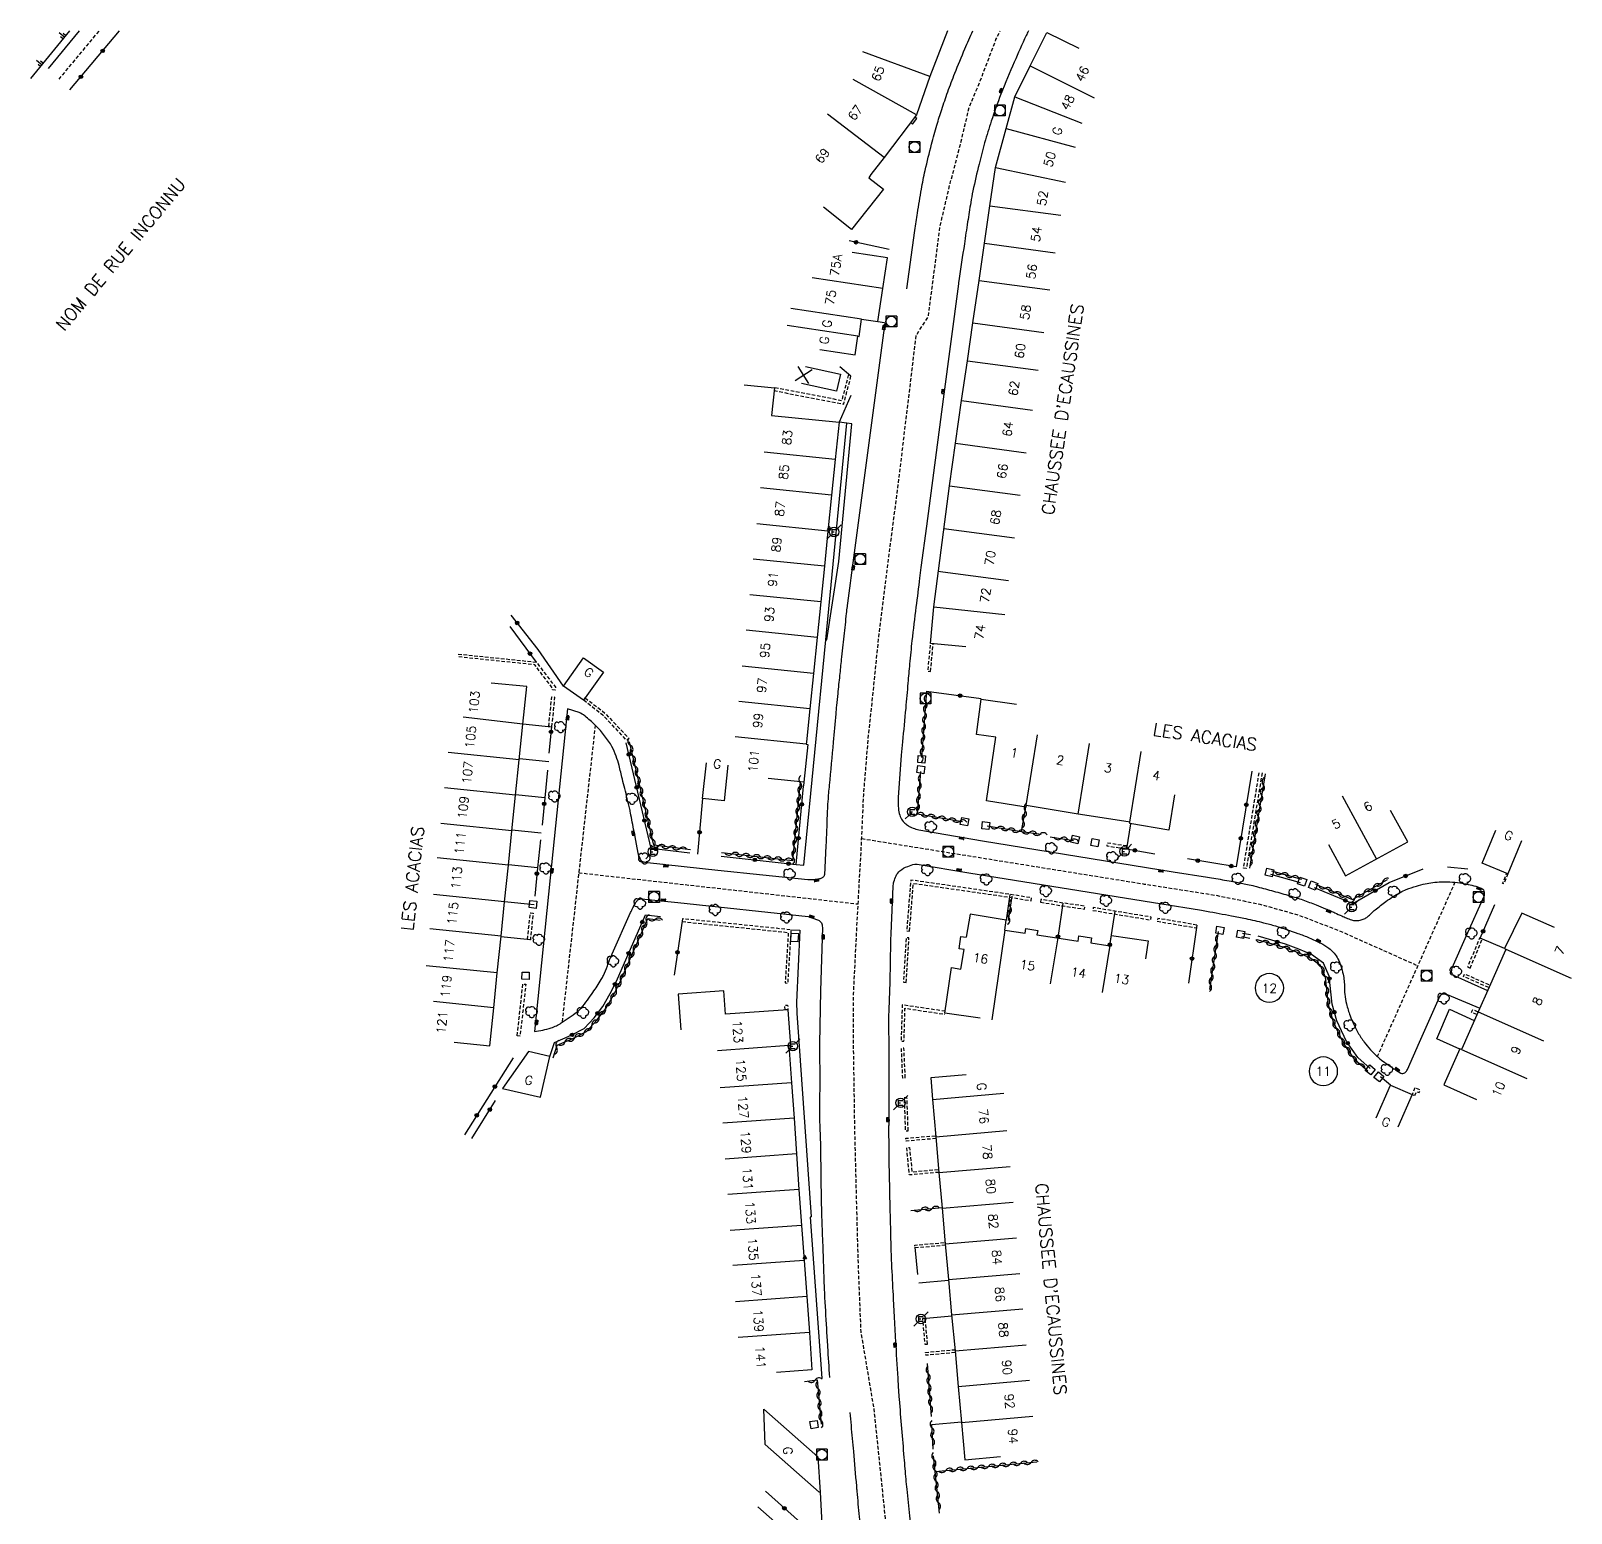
# Model space of a CAD drawing. Header units: millimetres. Extents: x 133016 to 134000, y 142000 to 143000.
# Drawn here: x 133045.4 to 133261, y 142792.6 to 143000 of the extents above; entities that cross this region are included whole.
import ezdxf
from ezdxf.enums import TextEntityAlignment as Align

# ---------------------------------------------------------------- set-up
doc = ezdxf.new("R2010")
doc.units = ezdxf.units.MM
doc.linetypes.add('DASHED', pattern=[0.75, 0.5, -0.25])
doc.layers.get('0').update_dxf_attribs({"linetype": 'CONTINUOUS'})
for name, color, linetype in [('W0001', 6, 'DASHED'), ('W0008', 7, 'CONTINUOUS'), ('W0100', 7, 'CONTINUOUS'), ('W0112', 1, 'DASHED'), ('W0211', 2, 'CONTINUOUS'), ('W0300', 7, 'CONTINUOUS'), ('W0310', 3, 'CONTINUOUS'), ('W0322', 7, 'CONTINUOUS'), ('W0400', 7, 'CONTINUOUS'), ('W0420', 7, 'CONTINUOUS'), ('W0471', 7, 'CONTINUOUS'), ('W0851', 7, 'CONTINUOUS'), ('W0989', 7, 'CONTINUOUS'), ('W0991', 7, 'CONTINUOUS'), ('W1102', 7, 'CONTINUOUS')]:
    doc.layers.add(name, color=color, linetype=linetype)
doc.styles.get("Standard").update_dxf_attribs({"font": 'romans.shx', "width": 0.85})

# ---------------------------------------------------------------- blocks, each defined once
blk = doc.blocks.new('t310o')
at = {"color": 0, "linetype": 'Continuous'}
for centre, start, end in [((-0.5, 0.38), 216.8699, 323.1304), ((0.5, -0.37), 36.8699, 143.1303)]:
    blk.add_arc(centre, 0.625, start, end, dxfattribs=at)
blk = doc.blocks.new('t322o')
at = {"color": 0, "linetype": 'Continuous'}
for radius in [0.25, 0.15]:
    blk.add_circle((0, 0), radius, dxfattribs=at)
blk = doc.blocks.new('t991o')
at = {"color": 0, "linetype": 'Continuous'}
for p, q in [((-1, 1), (1, -1)), ((-1, -1), (1, 1))]:
    blk.add_line(p, q, dxfattribs=at)
blk = doc.blocks.new('t112o')
at = {"color": 0, "linetype": 'Continuous'}
for p, q in [((-0.5, 0.5), (0.5, 0.5)), ((-0.5, -0.5), (-0.5, 0.5)), ((0.5, 0.5), (0.5, -0.5)), ((0.5, -0.5), (-0.5, -0.5))]:
    blk.add_line(p, q, dxfattribs=at)
blk = doc.blocks.new('T471')
for p, q in [((-0.333334, 0.333334), (-0.333334, -0.333334)), ((-0.333334, 0.333334), (0.333334, 0.333334)), ((-0.333334, 0), (0, 0)), ((0.500001, 0.500001), (1.000002, 1.000002)), ((-0.500001, -0.500001), (-1.000002, -1.000002)), ((-0.333334, -0.333334), (0.333334, -0.333334))]:
    blk.add_line(p, q)
blk.add_ellipse((0, 0), major_axis=(0.471405, 0.471405), ratio=1, start_param=5.4977871438, end_param=11.780972451)
blk = doc.blocks.new('T300')
for p, q in [((-0.8, 0.51), (-0.86, 0.34)), ((-0.86, 0.34), (-0.86, 0.17)), ((-0.86, 0.17), (-0.74, 0.06)), ((-0.69, 0.63), (-0.8, 0.51)), ((-0.8, -0.06), (-0.74, 0.06)), ((-0.74, 0.06), (-0.69, 0.11)), ((-0.57, 0.69), (-0.69, 0.63)), ((-0.46, 0.69), (-0.57, 0.69)), ((-0.29, 0.63), (-0.46, 0.69)), ((-0.29, 0.63), (-0.17, 0.74)), ((-0.23, 0.57), (-0.29, 0.63)), ((-0.17, 0.74), (-0.06, 0.8)), ((-0.06, 0.8), (0.06, 0.8)), ((0.06, 0.8), (0.23, 0.74)), ((0.23, 0.74), (0.34, 0.63)), ((0.34, 0.63), (0.4, 0.51)), ((0.46, 0.46), (0.34, 0.46)), ((0.4, 0.51), (0.4, 0.46)), ((0.57, 0.4), (0.46, 0.46)), ((0.57, 0.4), (0.69, 0.29)), ((0.69, 0.29), (0.74, 0.17)), ((0.74, 0.06), (0.69, -0.17)), ((0.74, 0.17), (0.74, 0.06)), ((-0.8, -0.17), (-0.8, -0.06)), ((-0.8, -0.23), (-0.8, -0.17)), ((-0.74, -0.34), (-0.8, -0.23)), ((-0.69, -0.4), (-0.74, -0.34)), ((-0.51, -0.46), (-0.69, -0.4)), ((-0.4, -0.46), (-0.51, -0.46)), ((-0.4, -0.46), (-0.34, -0.46)), ((-0.34, -0.46), (-0.34, -0.4)), ((-0.34, -0.51), (-0.34, -0.46)), ((-0.29, -0.63), (-0.34, -0.51)), ((-0.17, -0.74), (-0.29, -0.63)), ((-0.06, -0.8), (-0.17, -0.74)), ((0.06, -0.8), (-0.06, -0.8)), ((0.17, -0.74), (0.06, -0.8)), ((0.23, -0.69), (0.17, -0.74)), ((0.29, -0.46), (0.23, -0.46)), ((0.29, -0.63), (0.23, -0.69)), ((0.46, -0.4), (0.29, -0.46)), ((0.34, -0.51), (0.29, -0.63)), ((0.34, -0.51), (0.34, -0.46)), ((0.57, -0.34), (0.46, -0.4)), ((0.63, -0.29), (0.57, -0.34)), ((0.69, -0.17), (0.63, -0.29))]:
    blk.add_line(p, q)
blk = doc.blocks.new('T400')
for p, q in [((-0.15, 0.3), (0.15, 0.3)), ((-0.15, -0.25), (-0.15, 0.3)), ((-0.15, 0.15), (0.15, 0.15)), ((-0.15, 0), (0.15, 0)), ((0.15, 0.3), (0.15, -0.25)), ((-0.15, -0.15), (0.15, -0.15)), ((-0.15, -0.25), (-0.15, -0.3)), ((-0.15, -0.3), (0.15, -0.3)), ((0.15, -0.3), (0.15, -0.25))]:
    blk.add_line(p, q)
blk = doc.blocks.new('T420')
for p, q in [((0.75, 0.75), (-0.75, 0.75)), ((-0.75, 0.75), (-0.75, -0.75)), ((0.75, 0.75), (0.75, -0.75)), ((0.75, -0.75), (-0.75, -0.75))]:
    blk.add_line(p, q)
blk.add_ellipse((0, 0), major_axis=(-0.53, 0.53), ratio=1, start_param=3.926991, end_param=10.210176)
blk = doc.blocks.new('T851')
for p, q in [((-0.25, -0.15), (0, 0.32)), ((0, 0.32), (0.25, -0.15)), ((-0.25, -0.15), (0.25, -0.15))]:
    blk.add_line(p, q)
for major_axis in [(-0.106, 0.106), (-0.0354, 0.0354), (-0.0236, 0.0236)]:
    blk.add_ellipse((0, 0), major_axis=major_axis, ratio=1, start_param=3.926991, end_param=10.210176)
blk = doc.blocks.new('t211o')
at = {"color": 0, "linetype": 'Continuous'}
for p, q in [((-0.29, 0.5), (-0.29, 0)), ((0, 1), (0, 0)), ((0.29, 0.5), (0.29, 0))]:
    blk.add_line(p, q, dxfattribs=at)

msp = doc.modelspace()

# ---------------------------------------------------------------- linework, layer by layer
at = {"layer": 'W0001'}
msp.add_lwpolyline([(133049.38, 142993.23), (133055.02, 143000)], dxfattribs=at)
at = {"layer": 'W0001', "flags": 128}
for points in [[(133173.88, 142707.53), (133168.19, 142760.76), (133164.89, 142793.16), (133163.69, 142804.75), (133163.43, 142807.15), (133161.61, 142817.97), (133161.24, 142827), (133160.98, 142836.6), (133160.72, 142847.03), (133160.56, 142857.88), (133160.56, 142865.29), (133161.03, 142874.79), (133161.61, 142885.27), (133161.97, 142893.05), (133162.6, 142900.87), (133163.33, 142907.75), (133164.06, 142914.9), (133164.9, 142921.79), (133166.83, 142936.69), (133169.33, 142957.4), (133171.02, 142960.01), (133172.68, 142972.74), (133174.08, 142978.67), (133175.48, 142983.97), (133176.73, 142989.27), (133178.29, 142993.01), (133180.48, 142998.78), (133181.06, 143000)], [(133124.41, 142902.87), (133119.76, 142861.25)], [(133161.69, 142886.99), (133201.24, 142880.63), (133211.26, 142879.06), (133217.42, 142877.81), (133222.8, 142876.3), (133228.39, 142874.16), (133239.5, 142869.2)], [(133122.1, 142882.21), (133161.2, 142877.84)], [(133244.7, 142880.87), (133233.84, 142856.5)]]:
    msp.add_lwpolyline(points, dxfattribs=at)
at = {"layer": 'W0008'}
msp.add_lwpolyline([(133047.91, 142994.74), (133052.24, 143000)], dxfattribs=at)
at = {"layer": 'W0008', "flags": 128}
for points in [[(133185.02, 143000, 0.005631), (133184.7, 142999.33, 0.003929), (133183.04, 142995.63, 0.011141), (133181.18, 142991.15, 0.013444), (133179.82, 142987.36, 0.009979), (133178.9, 142984.35, 0.010112), (133178.11, 142981.35, 0.005778), (133177.25, 142977.59, 0.013679), (133176.95, 142975.99, 0.001549), (133176.52, 142973.26, 0.001383), (133176.06, 142970.2, 0.000304), (133175.29, 142965.04, 0.003452), (133175.23, 142964.58), (133173.09, 142948.47), (133170.74, 142930.68), (133169.99, 142924.89, 0.001057), (133169.8, 142923.44, 0.000377), (133169.29, 142919.38, 0.003281), (133168.73, 142914.67, 0.00476), (133168.39, 142911.42, 0.002864), (133168.16, 142908.75, -0.002173), (133167.85, 142905.23, -0.002382), (133167.4, 142900.52, 0.006039), (133167.24, 142898.66), (133166.79, 142892.73, 0.029213), (133166.78, 142892.06, 0.01759), (133166.86, 142890.94, 0.070347), (133167.09, 142890.07, 0.078195), (133167.5, 142889.39, 0.051497), (133167.98, 142888.94, 0.057225), (133168.48, 142888.63, 0.021018), (133169.29, 142888.3, 0.045317), (133169.68, 142888.2), (133178.62, 142886.69), (133205.27, 142882.33), (133210.06, 142881.59, -0.004212), (133211.26, 142881.39, -0.002054), (133213.7, 142880.96, -0.005654), (133215.45, 142880.63, -0.010271), (133216.41, 142880.41, -0.005248), (133217.09, 142880.24, -0.001593), (133219.33, 142879.63, -0.002003), (133221.62, 142878.98, -0.005334), (133222.47, 142878.73, -0.012708), (133223.41, 142878.41, -0.006366), (133225.27, 142877.71, -0.003043), (133226.59, 142877.18, -0.005372), (133227.33, 142876.87, -0.009641), (133227.89, 142876.61, 0.005483), (133228.87, 142876.16, 0.012185), (133229.5, 142875.89, 0.010695), (133230.23, 142875.62, 0.072721), (133230.79, 142875.51, 0.065728), (133231.43, 142875.57, 0.054231), (133232, 142875.76, 0.06084), (133232.46, 142876.05, 0.023961), (133233.02, 142876.55, -0.024789), (133233.56, 142877.03, -0.004864), (133234.29, 142877.6, -0.004744), (133235.04, 142878.17, -0.016949), (133236.04, 142878.86, -0.017632), (133237.05, 142879.45, -0.031793), (133237.9, 142879.85, -0.020098), (133239.31, 142880.34, -0.018162), (133240.55, 142880.66, -0.0219), (133241.6, 142880.84, -0.024539), (133242.81, 142880.94, -0.024786), (133244.01, 142880.92, -0.016691), (133245.38, 142880.79, -0.019207), (133246.55, 142880.58, -0.010208), (133247.62, 142880.33, -0.041662), (133247.87, 142880.25), (133248.48, 142879.98, -0.147133), (133248.68, 142879.8, -0.113764), (133248.8, 142879.48, -0.057698), (133248.8, 142879.14, -0.075621), (133248.73, 142878.9), (133246.29, 142873.36), (133244.28, 142868.85, 0.075061), (133244.2, 142868.52, 0.096038), (133244.22, 142868.25, 0.130077), (133244.35, 142868.01, 0.091451), (133244.68, 142867.79), (133249.24, 142865.74)], [(133168, 142963.88), (133169.14, 142972.08, -0.004693), (133169.5, 142974.51, -0.003428), (133170.05, 142977.83, -0.012723), (133170.57, 142980.44, -0.00885), (133171.48, 142984.15, -0.006822), (133172.21, 142986.8, -0.008203), (133172.89, 142988.99, -0.007754), (133173.74, 142991.44, -0.007168), (133174.73, 142994.06, -0.006714), (133176.14, 142997.48, -0.005338), (133177.25, 143000)], [(133164.91, 142959.13), (133160.44, 142925.56, 0.000213), (133159.7, 142919.92, 0.002601), (133159.64, 142919.46, 0.004912), (133159.53, 142918.49, -0.001486), (133159.2, 142915.31, -0.000279), (133158.84, 142912.02, 0.000415), (133158.6, 142909.8, 0.001307), (133158.34, 142907.27, 0.001999), (133158.17, 142905.61, 0.00152), (133158.07, 142904.42, -0.00046), (133157.72, 142900.49, -0.002376), (133157.15, 142894.45, 0.006485), (133156.96, 142892.23, 0.010135), (133156.85, 142890.27, -0.00462), (133156.68, 142885.98), (133156.47, 142881.92, -0.096289), (133156.43, 142881.78, -0.078709), (133156.34, 142881.63, -0.055709), (133156.23, 142881.54, -0.044426), (133156.07, 142881.45, -0.020545), (133155.87, 142881.37, -0.026615), (133155.71, 142881.32, -0.0251), (133155.4, 142881.27, -0.020257), (133155.01, 142881.23, -0.012103), (133154.44, 142881.21, -0.026434), (133154.18, 142881.23), (133141.58, 142882.52), (133131.71, 142883.6, -0.011901), (133131.56, 142883.62, -0.006478), (133131.26, 142883.67, -0.061537), (133131.07, 142883.73, -0.075212), (133130.93, 142883.82, -0.07237), (133130.83, 142883.93, -0.034585), (133130.68, 142884.21, -0.017042), (133130.48, 142884.72, -0.041609), (133130.42, 142884.93), (133129.84, 142887.99, 0.000429), (133129.35, 142890.57, 0.002756), (133129.28, 142890.97, 0.00995), (133129.25, 142891.1, 0.000448), (133128.54, 142894, 0.001064), (133128.21, 142895.32, 0.000744), (133127.74, 142897.21, 0.027669), (133127.33, 142898.5, 0.024953), (133126.74, 142899.88, 0.041209), (133126.28, 142900.63, 0.01954), (133125.14, 142902.1, 0.029258), (133124.41, 142902.87, 0.016279), (133122.98, 142904.13, 0.076182), (133122.14, 142904.62), (133120.52, 142905.12), (133118.08, 142881.49), (133115.9, 142860, 0.044942), (133118.23, 142860.51, 0.068116), (133119.66, 142861.19, 0.01634), (133121.88, 142862.74, 0.057965), (133122.43, 142863.27, 0.012125), (133123.33, 142864.4, 0.01356), (133124.08, 142865.45, 0.00866), (133125.25, 142867.26, 0.029471), (133125.55, 142867.81, 0.025204), (133126.11, 142869.16, -0.020194), (133126.78, 142870.85), (133129.36, 142876.63, -0.007776), (133129.51, 142876.97, -0.004151), (133129.83, 142877.6, -0.021728), (133129.98, 142877.87, -0.017058), (133130.21, 142878.21, -0.044151), (133130.34, 142878.36, -0.057039), (133130.46, 142878.46, -0.087333), (133130.65, 142878.53, -0.073542), (133130.9, 142878.54), (133135.96, 142878.04), (133154.2, 142876.09), (133155.53, 142875.61, -0.056072), (133155.72, 142875.51, -0.047436), (133155.93, 142875.35, -0.082287), (133156.05, 142875.18, -0.056614), (133156.16, 142874.91, -0.039042), (133156.16, 142874.89, -0.00205), (133156.19, 142874.56), (133155.92, 142865.68), (133155.79, 142858.28), (133155.8, 142857.43, 0.000326), (133155.82, 142854.42, -0.001856), (133155.83, 142853.56, -0.006669), (133155.79, 142850.58, 0.00905), (133155.78, 142848.39, 0.009514), (133155.85, 142846.11, -0.008418), (133155.93, 142843.53, -0.001119), (133155.96, 142840.9, 0.00128), (133155.99, 142838.6, 0.000653), (133156.05, 142835.34, 0.002378), (133156.07, 142834.44, 0.003888), (133156.13, 142832.81, -0.001735), (133156.27, 142829.15, -0.001945), (133156.4, 142825.34, 0.003884), (133156.47, 142823.43, 0.0031), (133156.47, 142823.38, 0.000027), (133156.75, 142818.43, 0.001595), (133156.91, 142815.9, 0.000936), (133157.19, 142811.6)], [(133165.53, 142846.85, -0.000058), (133165.52, 142852.57, -0.000092), (133165.52, 142856.16, -0.000002), (133165.51, 142861.98, -0.000296), (133165.51, 142862.02, -0.011609), (133165.55, 142863.51, 0.005135), (133165.67, 142866.89, 0.004412), (133165.75, 142871.38, -0.008589), (133165.81, 142873.69), (133166.09, 142880.27, -0.05533), (133166.2, 142880.94, -0.041989), (133166.51, 142881.79, -0.114911), (133167.04, 142882.48, -0.079756), (133168.13, 142883.1, -0.033682), (133169.11, 142883.4, -0.098395), (133169.46, 142883.41), (133176.69, 142882.21), (133203.68, 142877.84), (133208.97, 142877, -0.005789), (133209.96, 142876.83, -0.001642), (133213.46, 142876.18, -0.006403), (133215.43, 142875.79, -0.005014), (133217.93, 142875.22, -0.017585), (133219.58, 142874.77, -0.009108), (133222.72, 142873.72, -0.016595), (133224.32, 142873.1, -0.015845), (133225.94, 142872.35, -0.043769), (133227.04, 142871.66, -0.054506), (133227.8, 142870.95, -0.054719), (133228.34, 142870.16, -0.048743), (133228.75, 142869.17, -0.020689), (133229.05, 142868.02, -0.025989), (133229.2, 142867.08, -0.034463), (133229.24, 142866.13, 0.035543), (133229.28, 142865.21, 0.033228), (133229.53, 142863.85, 0.026667), (133230.04, 142862.2, 0.020937), (133230.54, 142860.99, 0.021548), (133231.13, 142859.85, 0.026898), (133232.01, 142858.51, 0.031345), (133232.89, 142857.45, 0.020156), (133234.01, 142856.34, 0.030186), (133234.83, 142855.69, 0.005185), (133235.92, 142854.94, 0.012282), (133236.39, 142854.64), (133237.15, 142854.18, 0.162044), (133237.41, 142854.12, 0.138792), (133237.69, 142854.23, 0.060344), (133237.91, 142854.44, 0.064949), (133238.06, 142854.68), (133239.76, 142858.49), (133242.54, 142864.78, -0.077735), (133242.73, 142865.07, -0.10841), (133242.93, 142865.21, -0.125505), (133243.19, 142865.26, -0.076804), (133243.6, 142865.15), (133248.17, 142863.25)], [(133177.38, 142707.91), (133174.89, 142731.59), (133170.95, 142768.31), (133168.42, 142792.24, -0.002126), (133168.04, 142795.95, -0.002752), (133167.78, 142798.82, -0.000835), (133167.65, 142800.41, -0.000327), (133167.31, 142804.45, -0.000427), (133166.98, 142808.54, -0.001369), (133166.89, 142809.82, -0.003544), (133166.78, 142811.47, -0.00112), (133166.47, 142816.72, -0.0004), (133166.28, 142820.28, -0.00043), (133166.1, 142823.6, -0.00133), (133165.88, 142828.07, -0.003949), (133165.82, 142829.58, -0.001467), (133165.79, 142830.9, -0.000433), (133165.68, 142835.36, -0.000244), (133165.68, 142835.51, -0.000007), (133165.57, 142840.42, -0.003475), (133165.53, 142842.72, -0.001947), (133165.51, 142846.83)], [(133160.03, 142806.69, -0.000603), (133160.37, 142803.05, -0.001203), (133160.53, 142801.22, -0.000086), (133160.95, 142796.36, 0.000617), (133161.01, 142795.68, 0.001599), (133161.34, 142792.09, 0.003925), (133161.49, 142790.63), (133164.08, 142767.2), (133168.13, 142729.01), (133170.39, 142707.16)]]:
    msp.add_lwpolyline(points, format="xyb", dxfattribs=at)
for points in [[(133168.55, 142987.16), (133168.81, 142986.96), (133169.41, 142987.73), (133169.14, 142987.94)], [(133163.94, 142959.33), (133164.89, 142959.2)], [(133152.52, 142883.38), (133153.59, 142883.26), (133156.66, 142914.8), (133159.6, 142945.1), (133158.52, 142945.24)], [(133156.66, 142914.8), (133156.82, 142914.78), (133158.5, 142925.77), (133160.33, 142945.02), (133159.6, 142945.1)], [(133119.99, 142908.33), (133116.42, 142913.43)], [(133151.85, 142874.22), (133153.03, 142874.15), (133152.56, 142864.08), (133152.62, 142862.58), (133154.62, 142834.05), (133154.5, 142834.02), (133156.13, 142811.5)], [(133245.39, 142857.52), (133242.16, 142858.96), (133243.94, 142863.1), (133247.41, 142861.55)]]:
    msp.add_lwpolyline(points, dxfattribs=at)
at = {"layer": 'W0100', "flags": 128}
for points in [[(133173.72, 143000), (133171.25, 142993.62), (133169.36, 142988.23), (133164.84, 142982.28), (133162.99, 142979.88), (133162.67, 142979.45), (133164.74, 142977.86), (133160.27, 142972.21), (133156.35, 142975.31)], [(133176.28, 142913.79), (133171.3, 142914.27), (133171.8, 142919.43), (133173.97, 142936.36), (133174.8, 142942.29), (133175.68, 142948.27), (133176.49, 142953.84), (133177.26, 142959.14), (133178.12, 142965.07), (133178.86, 142970.27), (133179.63, 142975.52), (133180.42, 142980.86), (133181.9, 142986.33), (133183.11, 142990.75), (133183.12, 142990.75), (133185.28, 142995.08), (133187.6, 142999.77), (133192.08, 142997.56)], [(133155.82, 142955.41), (133160.76, 142954.65), (133161.17, 142957.27), (133161.32, 142957.25), (133161.68, 142959.67), (133161.68, 142959.67), (133163.94, 142959.33), (133164.65, 142963.95), (133165.3, 142968.25), (133160.35, 142968.99)], [(133153.83, 142953.04), (133158.71, 142951.94), (133158.17, 142949.57), (133153.29, 142950.67)], [(133145.27, 142950.49), (133149.47, 142950.06), (133149.07, 142946.2), (133158.52, 142945.24)], [(133160.17, 142948.96), (133158.52, 142945.24), (133157.99, 142940.04), (133157.48, 142935.05), (133156.97, 142929.99), (133156.48, 142925.08), (133155.97, 142920.1), (133155.46, 142915.12), (133154.93, 142910.09), (133154.43, 142905.14), (133153.96, 142900.5), (133153.93, 142900.18), (133154.14, 142900.16), (133153.61, 142894.87), (133148.63, 142895.38)], [(133104.68, 142858.48), (133109.66, 142857.98), (133110.2, 142863.31), (133110.71, 142868.18), (133111.23, 142873.33), (133111.73, 142878.14), (133112.26, 142883.27), (133112.75, 142888.08), (133113.26, 142893.07), (133113.78, 142898.02), (133114.28, 142903.01), (133114.82, 142908.24), (133109.85, 142908.75)], [(133205.47, 142893.12), (133204.65, 142888.18), (133199.19, 142889.08), (133199.22, 142889.29), (133198.97, 142889.33), (133191.97, 142890.42), (133185.27, 142891.52), (133184.71, 142891.61), (133184.67, 142891.39), (133184.38, 142891.43), (133179.18, 142892.25), (133180.45, 142901.17), (133177.75, 142901.56), (133178.41, 142906.49), (133183.36, 142905.78)], [(133142.98, 142897.26), (133142.45, 142892.29), (133139.44, 142892.61), (133139.97, 142897.58)], [(133227, 142886.18), (133229.4, 142881.79), (133238.09, 142886.54), (133235.69, 142890.92)], [(133254.01, 142886.68), (133252.11, 142882.05), (133248.5, 142883.54), (133250.41, 142888.16)], [(133181.74, 142874.17), (133181.91, 142875.59), (133176.85, 142876.42), (133176.31, 142873.17)], [(133258.63, 142874.53), (133254.06, 142876.55), (133254.06, 142876.55), (133251.63, 142871.6), (133251.82, 142871.51), (133251.77, 142871.39), (133249.47, 142866.2), (133247.95, 142862.76), (133245.65, 142857.57), (133245.6, 142857.48), (133245.41, 142857.56), (133243.15, 142852.52), (133247.71, 142850.48)], [(133181.74, 142874.17), (133184.58, 142873.75), (133184.68, 142874.39), (133186.32, 142874.14), (133186.22, 142873.51), (133186.22, 142873.51), (133189.02, 142873.09), (133191.99, 142872.65), (133192.1, 142873.39), (133193.87, 142873.12), (133193.76, 142872.4), (133196.12, 142872.05), (133196.43, 142872.01), (133196.64, 142873.42), (133201.76, 142872.66), (133201.4, 142870.18)], [(133178.29, 142861.84), (133173.34, 142862.58), (133174.28, 142868.93), (133175.58, 142868.71), (133176.03, 142871.46), (133175.32, 142871.57), (133175.56, 142873.29), (133176.31, 142873.17)], [(133151.38, 142863.04), (133142.62, 142862.42), (133142.39, 142865.67), (133136.03, 142865.22), (133136.38, 142860.23)], [(133151.38, 142863.04), (133151.73, 142858.04), (133151.73, 142858.04), (133151.52, 142858.02), (133151.88, 142852.83), (133152.25, 142847.88), (133152.58, 142842.86), (133152.92, 142837.88), (133153.27, 142832.86), (133153.64, 142827.97), (133154.01, 142822.9), (133154.37, 142817.88), (133154.74, 142812.65), (133149.76, 142812.29)], [(133176.33, 142853.92), (133171.35, 142853.49), (133171.61, 142850.49), (133172.06, 142845.27), (133172.5, 142840.27), (133172.95, 142835.27), (133173.38, 142830.29), (133173.83, 142825.3), (133174.28, 142820.34), (133174.76, 142815.31), (133175.2, 142810.34), (133175.65, 142805.31), (133176.14, 142800.08), (133181.12, 142800.54)], [(133233.7, 142847.91), (133235.7, 142852.49), (133238.71, 142851.18), (133236.71, 142846.6)], [(133155.76, 142795.53), (133148.2, 142802.2), (133148.01, 142807.17), (133155.57, 142800.5), (133155.88, 142795.54), (133155.76, 142795.53)]]:
    msp.add_lwpolyline(points, dxfattribs=at)
for points in [[(133125.55, 142910.29), (133122.76, 142906.36), (133119.99, 142908.33), (133122.77, 142912.26)], [(133152.82, 142872.57), (133152.88, 142873.65), (133151.8, 142873.71), (133151.74, 142872.63)], [(133116.74, 142850.79), (133118.06, 142856.48), (133115.07, 142857.18), (133111.43, 142852.02)]]:
    msp.add_lwpolyline(points, close=True, dxfattribs=at)
at = {"layer": 'W0112', "flags": 128}
for points in [[(133149.43, 142949.66), (133159.18, 142947.77), (133160.19, 142951.67), (133159.81, 142951.77), (133158.89, 142948.25), (133149.47, 142950.06)], [(133105.24, 142912.8), (133116.16, 142911.68), (133118.85, 142908.15), (133118.81, 142907.76), (133118.41, 142907.8), (133118.44, 142908.03), (133115.95, 142911.3), (133105.2, 142912.41)], [(133217.72, 142896.17), (133215.51, 142882.78), (133215.12, 142882.84), (133217.32, 142896.23)], [(133153.61, 142894.87), (133153.56, 142894.33), (133153.16, 142894.36), (133153.21, 142894.91)], [(133249.44, 142866.13), (133245.88, 142867.7), (133246.04, 142868.07), (133249.6, 142866.49)], [(133173.38, 142862.82), (133167.37, 142863.71), (133167.21, 142858.64), (133167.61, 142858.63), (133167.75, 142863.24), (133173.32, 142862.42)], [(133247.78, 142862.37), (133247.03, 142862.7), (133247.2, 142863.07), (133247.94, 142862.74)], [(133172.08, 142845.02), (133167.9, 142844.65), (133167.86, 142845.05), (133172.04, 142845.42)], [(133172.5, 142840.29), (133168.36, 142839.92), (133167.99, 142843.73), (133168.39, 142843.77), (133168.72, 142840.36), (133172.47, 142840.69)], [(133173.4, 142830.08), (133169.17, 142829.71), (133169.13, 142830.11), (133173.36, 142830.47)], [(133174.78, 142815.08), (133170.66, 142814.69), (133170.62, 142815.09), (133174.74, 142815.48)]]:
    msp.add_lwpolyline(points, dxfattribs=at)
for points in [[(133171.32, 142910.36), (133171.7, 142914.23), (133171.3, 142914.27), (133170.92, 142910.4)], [(133117.91, 142902.68), (133118.32, 142906.83), (133118.72, 142906.79), (133118.31, 142902.64)], [(133123, 142906.68), (133125.75, 142904.55), (133129.11, 142901.02), (133128.82, 142900.74), (133125.48, 142904.25), (133122.76, 142906.36)], [(133198.79, 142885.95), (133196.05, 142886.35), (133195.99, 142885.96), (133198.73, 142885.55), (133198.73, 142885.55)], [(133168.39, 142874.04), (133168.92, 142880.73), (133182.38, 142878.79), (133185.39, 142878.29), (133185.46, 142878.69), (133182.44, 142879.18), (133168.56, 142881.19), (133167.99, 142874.08)], [(133252.11, 142882.05), (133251.53, 142880.65), (133251.36, 142880.72), (133251.94, 142882.12)], [(133186.71, 142878.09), (133189.79, 142877.57), (133192.87, 142877.13), (133192.93, 142877.53), (133189.85, 142877.97), (133186.78, 142878.48)], [(133114.93, 142872.86), (133115.33, 142876.61), (133115.72, 142876.56), (133115.33, 142872.82)], [(133136.59, 142875.37), (133151.43, 142873.85), (133150.99, 142866.79), (133151.39, 142866.77), (133151.85, 142874.21), (133136.63, 142875.77)], [(133194.04, 142876.94), (133197.04, 142876.44), (133202.12, 142875.6), (133202.19, 142876), (133197.1, 142876.83), (133194.1, 142877.34)], [(133203.04, 142875.42), (133208.54, 142874.49), (133208.6, 142874.89), (133203.11, 142875.82)], [(133167.92, 142866.85), (133168.31, 142873.08), (133167.91, 142873.1), (133167.52, 142866.88)], [(133246.85, 142868.87), (133248.5, 142872.9), (133248.13, 142873.05), (133246.48, 142869.02)], [(133113.49, 142859.4), (133114.29, 142866.66), (133114.69, 142866.61), (133113.89, 142859.35)], [(133150.98, 142863.01), (133150.93, 142863.65), (133151.33, 142863.68), (133151.38, 142863.04)], [(133167.79, 142853.53), (133167.61, 142857.65), (133167.21, 142857.63), (133167.39, 142853.51)], [(133239.08, 142851.02), (133239.33, 142851.6), (133239.71, 142851.45), (133239.85, 142851.82), (133239.11, 142852.12), (133238.71, 142851.18)], [(133168.2, 142846.1), (133168.03, 142850.72), (133167.63, 142850.71), (133167.8, 142846.09)], [(133170.92, 142816.26), (133170.58, 142819.87), (133170.19, 142819.83), (133170.52, 142816.23)]]:
    msp.add_lwpolyline(points, close=True, dxfattribs=at)
at = {"layer": 'W0211'}
msp.add_lwpolyline([(133045.43, 142993.31), (133050.89, 143000)], dxfattribs=at)
at = {"layer": 'W0310', "flags": 128}
for points in [[(133170.76, 142907.61), (133170.06, 142898.31)], [(133137.72, 142885.42), (133132.63, 142886.05), (133129.22, 142900.5)], [(133169.94, 142896.38), (133169.44, 142890.46), (133175.8, 142889.36)], [(133218.13, 142896.03), (133215.96, 142882.84)], [(133142.07, 142885.02), (133152.07, 142883.93), (133153.11, 142894.92)], [(133184.04, 142887.96), (133184.67, 142891.39)], [(133179.24, 142888.77), (133184.04, 142887.96), (133186.81, 142887.6)], [(133188.08, 142887.25), (133191.33, 142886.71)], [(133219.03, 142882.47), (133223.21, 142881.31)], [(133225.18, 142880.62), (133230.38, 142878.45), (133235.27, 142881.27), (133235.27, 142881.27)], [(133182.69, 142878.95), (133182.18, 142875.51)], [(133118.54, 142856.33), (133119.1, 142858.07), (133121.26, 142859.02), (133123.18, 142860.01), (133124.62, 142861.59), (133125.9, 142863.23), (133126.96, 142865.06), (133127.84, 142866.83), (133131.75, 142875.79), (133133.5, 142875.59)], [(133211.58, 142873.99), (133210.37, 142865.86)], [(133216.02, 142873), (133214.88, 142873.22)], [(133232.5, 142854.46), (133230.73, 142856), (133229.1, 142858.35), (133227.7, 142861.31), (133227.03, 142863.73), (133226.6, 142867.6), (133225.88, 142869.24), (133224.4, 142870.31), (133222.68, 142871.07), (133220.84, 142871.73), (133217.03, 142872.83)], [(133168.55, 142834.97), (133172.94, 142835.36)], [(133171.45, 142806.14), (133170.89, 142813.56)], [(133153.7, 142811.03), (133155.47, 142811.25), (133156.02, 142805.07)], [(133171.68, 142801.55), (133171.53, 142805.02)], [(133172.59, 142792.62), (133171.96, 142798.45), (133171.75, 142800.62)], [(133171.96, 142798.45), (133186.21, 142799.77)]]:
    msp.add_lwpolyline(points, dxfattribs=at)
at = {"layer": 'W0322'}
msp.add_line((133050.91, 142991.74), (133057.84, 143000), dxfattribs=at)
at = {"layer": 'W0322', "flags": 128}
for points in [[(133165.53, 142969.39), (133159.96, 142970.63)], [(133160.19, 142951.67), (133158.65, 142952.99)], [(133116.42, 142913.43), (133112.63, 142918.24)], [(133112.45, 142916.67), (133116.16, 142911.68)], [(133170.76, 142907.61), (133178.42, 142906.59)], [(133114.29, 142903.05), (133118.29, 142902.64), (133117.93, 142898.93)], [(133137.66, 142884.93), (133132.23, 142885.6), (133128.73, 142900.39)], [(133117.9, 142897.71), (133113.79, 142898.13)], [(133117.72, 142896.58), (133117.35, 142892.69), (133116.97, 142888.85)], [(133216.3, 142896.4), (133214.09, 142883.03), (133207.29, 142884.14)], [(133117.35, 142892.69), (133113.27, 142893.12)], [(133142.02, 142884.52), (133152.52, 142883.38), (133153.56, 142894.33)], [(133139.44, 142892.61), (133138.73, 142884.82)], [(133199.31, 142889.06), (133198.73, 142885.55), (133202.7, 142884.86)], [(133116.85, 142887.72), (133112.76, 142888.14)], [(133116.75, 142886.82), (133116.33, 142882.91), (133115.97, 142878.94)], [(133116.33, 142882.91), (133112.27, 142883.32)], [(133224.99, 142880.16), (133230.41, 142877.89), (133235.48, 142880.82), (133240.26, 142882.74)], [(133243.68, 142883.04), (133246.51, 142882.73)], [(133218.9, 142881.99), (133223.07, 142880.83)], [(133115.85, 142877.71), (133111.73, 142878.13)], [(133182.44, 142879.18), (133181.91, 142875.59)], [(133189.85, 142877.97), (133189.13, 142873.08)], [(133118.06, 142856.48), (133118.69, 142858.44), (133121.04, 142859.47), (133122.87, 142860.42), (133124.24, 142861.91), (133125.49, 142863.51), (133126.52, 142865.29), (133127.39, 142867.04), (133131.44, 142876.32), (133133.56, 142876.09)], [(133136.63, 142875.77), (133135.45, 142867.88)], [(133197.1, 142876.83), (133196.39, 142872.01)], [(133251.63, 142871.6), (133248.22, 142873.07), (133250.29, 142877.75)], [(133208.6, 142874.89), (133207.4, 142866.76)], [(133216.11, 142873.5), (133214.97, 142873.71)], [(133115.33, 142872.82), (133111.22, 142873.24)], [(133232.83, 142854.83), (133231.11, 142856.34), (133229.54, 142858.6), (133228.17, 142861.48), (133227.52, 142863.83), (133227.09, 142867.73), (133226.29, 142869.57), (133224.65, 142870.75), (133222.87, 142871.53), (133221, 142872.2), (133217.17, 142873.31)], [(133112.91, 142856.31), (133106.1, 142845.55)], [(133235.7, 142852.49), (133234.29, 142853.66)], [(133107.14, 142845.04), (133110.45, 142850.33)], [(133169.57, 142825.98), (133169.19, 142829.81)], [(133169.69, 142824.82), (133173.84, 142825.2)], [(133170.19, 142819.83), (133174.3, 142820.22)], [(133171.53, 142805.02), (133175.65, 142805.4)], [(133155.88, 142795.54), (133156.26, 142788.5), (133148.23, 142795.66)], [(133147.17, 142793.49), (133156.31, 142785.43)]]:
    msp.add_lwpolyline(points, dxfattribs=at)
at = {"layer": 'W1102', "flags": 128}
for points in [[(133171.25, 142993.62), (133161.87, 142997.08)], [(133185.28, 142995.08), (133194.24, 142990.63)], [(133169.36, 142988.23), (133160.5, 142993.19)], [(133183.12, 142990.75), (133192.48, 142987.1)], [(133164.84, 142982.28), (133156.89, 142988.36)], [(133181.9, 142986.33), (133191.55, 142983.71)], [(133180.42, 142980.86), (133190.23, 142978.82)], [(133179.63, 142975.52), (133189.54, 142974.19)], [(133178.86, 142970.27), (133188.77, 142968.94)], [(133164.65, 142963.95), (133154.76, 142965.45)], [(133178.12, 142965.07), (133188.03, 142963.74)], [(133161.68, 142959.67), (133151.79, 142961.17)], [(133161.17, 142957.27), (133151.28, 142958.77)], [(133177.26, 142959.14), (133187.17, 142957.81)], [(133176.49, 142953.84), (133186.4, 142952.52)], [(133175.68, 142948.27), (133185.59, 142946.94)], [(133157.99, 142940.04), (133148.04, 142941.05)], [(133174.8, 142942.29), (133184.71, 142940.96)], [(133173.97, 142936.36), (133183.89, 142935.03)], [(133157.48, 142935.05), (133147.54, 142936.06)], [(133156.97, 142929.99), (133147.02, 142931.01)], [(133173.17, 142930.39), (133183.08, 142929.06)], [(133156.48, 142925.08), (133146.53, 142926.09)], [(133172.34, 142924.41), (133182.25, 142923.08)], [(133155.97, 142920.1), (133146.02, 142921.11)], [(133171.8, 142919.43), (133181.74, 142918.32)], [(133155.46, 142915.12), (133145.52, 142916.14)], [(133154.93, 142910.09), (133144.98, 142911.11)], [(133154.43, 142905.14), (133144.49, 142906.16)], [(133114.28, 142903.01), (133105.93, 142903.97)], [(133153.93, 142900.18), (133143.98, 142901.2)], [(133184.71, 142891.61), (133186.28, 142901.48)], [(133191.97, 142890.42), (133193.55, 142900.29)], [(133113.78, 142898.02), (133103.83, 142899.03)], [(133199.22, 142889.29), (133200.8, 142899.16)], [(133113.26, 142893.07), (133103.31, 142894.08)], [(133233.75, 142884.16), (133228.95, 142892.94)], [(133112.75, 142888.08), (133102.8, 142889.09)], [(133112.26, 142883.27), (133102.31, 142884.28)], [(133111.73, 142878.14), (133101.78, 142879.16)], [(133111.23, 142873.33), (133101.28, 142874.34)], [(133181.74, 142874.17), (133179.88, 142861.61)], [(133189.13, 142873.08), (133188.07, 142866.66)], [(133196.43, 142872.01), (133195.36, 142865.46)], [(133251.82, 142871.51), (133260.97, 142867.47)], [(133110.71, 142868.18), (133100.76, 142869.19)], [(133110.2, 142863.31), (133101.76, 142864.17)], [(133247.95, 142862.76), (133257.09, 142858.71)], [(133151.52, 142858.02), (133141.54, 142857.3)], [(133245.6, 142857.48), (133254.75, 142853.43)], [(133151.88, 142852.83), (133141.91, 142852.12)], [(133171.61, 142850.49), (133181.57, 142851.35)], [(133152.25, 142847.88), (133142.27, 142847.16)], [(133172.06, 142845.27), (133182.02, 142846.13)], [(133152.58, 142842.86), (133142.61, 142842.15)], [(133172.5, 142840.27), (133182.47, 142841.13)], [(133152.92, 142837.88), (133142.95, 142837.17)], [(133172.95, 142835.27), (133182.91, 142836.13)], [(133153.27, 142832.86), (133143.3, 142832.15)], [(133173.38, 142830.29), (133183.34, 142831.15)], [(133153.64, 142827.97), (133143.66, 142827.25)], [(133173.83, 142825.3), (133183.8, 142826.16)], [(133154.01, 142822.9), (133144.03, 142822.18)], [(133174.28, 142820.34), (133184.25, 142821.2)], [(133154.37, 142817.88), (133144.39, 142817.16)], [(133174.76, 142815.31), (133184.72, 142816.16)], [(133175.2, 142810.34), (133185.16, 142811.2)], [(133175.65, 142805.31), (133185.62, 142806.17)]]:
    msp.add_lwpolyline(points, dxfattribs=at)
for points in [[(133220.74, 142866.09), (133220.7, 142866.48), (133220.59, 142866.86), (133220.41, 142867.2), (133220.16, 142867.51), (133219.85, 142867.76), (133219.51, 142867.94), (133219.13, 142868.05), (133218.74, 142868.09), (133218.35, 142868.05), (133217.98, 142867.94), (133217.63, 142867.76), (133217.33, 142867.51), (133217.08, 142867.2), (133216.89, 142866.86), (133216.78, 142866.48), (133216.74, 142866.09), (133216.78, 142865.7), (133216.89, 142865.33), (133217.08, 142864.98), (133217.33, 142864.68), (133217.63, 142864.43), (133217.98, 142864.25), (133218.35, 142864.13), (133218.74, 142864.09), (133219.13, 142864.13), (133219.51, 142864.25), (133219.85, 142864.43), (133220.16, 142864.68), (133220.41, 142864.98), (133220.59, 142865.33), (133220.7, 142865.7)], [(133228.29, 142854.43), (133228.25, 142854.82), (133228.14, 142855.19), (133227.95, 142855.54), (133227.7, 142855.84), (133227.4, 142856.09), (133227.06, 142856.28), (133226.68, 142856.39), (133226.29, 142856.43), (133225.9, 142856.39), (133225.52, 142856.28), (133225.18, 142856.09), (133224.88, 142855.84), (133224.63, 142855.54), (133224.44, 142855.19), (133224.33, 142854.82), (133224.29, 142854.43), (133224.33, 142854.04), (133224.44, 142853.66), (133224.63, 142853.32), (133224.88, 142853.01), (133225.18, 142852.76), (133225.52, 142852.58), (133225.9, 142852.47), (133226.29, 142852.43), (133226.68, 142852.47), (133227.06, 142852.58), (133227.4, 142852.76), (133227.7, 142853.01), (133227.95, 142853.32), (133228.14, 142853.66), (133228.25, 142854.04)]]:
    msp.add_lwpolyline(points, close=True, dxfattribs=at)

# ---------------------------------------------------------------- block references
at = {"layer": 'W0112'}
for p, rotation in [((133170.07, 142898.09), 265.9210538822538), ((133169.97, 142896.64), 260.8257880204904), ((133176.08, 142889.35), 349.0527761906187), ((133179.05, 142888.8), 352.7747214929686), ((133191.57, 142886.85), 347.1560067331566), ((133194.34, 142886.41), 350.3014229761725), ((133218.75, 142882.23), 346.8267899343688), ((133223.33, 142880.95), 341.0494946550877), ((133224.86, 142880.42), 339.4442567555542), ((133115.7, 142877.77), 83.5368842328217), ((133211.82, 142874.15), 170.4871386374022), ((133214.72, 142873.6), 170.1750509053133), ((133114.66, 142867.79), 88.2519722019437), ((133232.85, 142854.62), 140.6793259019618), ((133234.07, 142853.64), 141.2798080713205), ((133155.03, 142805), 99.30291772062766)]:
    msp.add_blockref('t112o', p, dxfattribs=dict(at, rotation=rotation))
at = {"layer": 'W0211', "rotation": 50.8216690573603}
for p in [(133050.17, 142999.12), (133047.01, 142995.24)]:
    msp.add_blockref('t211o', p, dxfattribs=at)
at = {"layer": 'W0300'}
for p in [(133119.56, 142902.57), (133118.73, 142892.87), (133129.58, 142892.55), (133171.41, 142888.6), (133131.32, 142884.19), (133188.25, 142885.62), (133196.83, 142884.36), (133117.51, 142882.81), (133151.64, 142881.98), (133170.92, 142882.57), (133179.15, 142881.27), (133187.49, 142879.63), (133214.36, 142881.34), (133236.2, 142879.54), (133246.15, 142881.31), (133130.69, 142877.88), (133195.91, 142878.28), (133204.19, 142877.31), (133222.32, 142879.19), (133141.21, 142876.99), (133151.19, 142875.96), (133116.55, 142872.82), (133220.71, 142873.84), (133247.05, 142873.71), (133126.93, 142869.81), (133228.14, 142868.96), (133244.87, 142868.34), (133243.16, 142864.61), (133115.53, 142862.71), (133122.75, 142862.62), (133230.03, 142860.82), (133235.24, 142854.64)]:
    msp.add_blockref('T300', p, dxfattribs=at)
at = {"layer": 'W0310'}
for p, rotation in [((133170.64, 142906.12), 265.7280951573978), ((133170.42, 142903.13), 265.7280951573978), ((133170.53, 142904.62), 265.7280951573978), ((133170.31, 142901.63), 265.7280951573978), ((133129.33, 142900.04), 103.2776438937049), ((133129.67, 142898.58), 103.2776438937049), ((133170.08, 142898.64), 265.7280951573978), ((133170.2, 142900.13), 265.7280951573978), ((133130.02, 142897.12), 103.2776438937049), ((133130.36, 142895.66), 103.2776438937049), ((133130.71, 142894.2), 103.2776438937049), ((133153.1, 142894.82), 84.58299915791723), ((133169.82, 142894.89), 265.1661239658797), ((133217.88, 142894.55), 260.6538039477514), ((133131.05, 142892.74), 103.2776438937049), ((133152.96, 142893.33), 84.58299915791723), ((133169.69, 142893.39), 265.1661239658797), ((133217.64, 142893.07), 260.6538039477514), ((133131.4, 142891.28), 103.2776438937049), ((133152.68, 142890.34), 84.58299915791723), ((133152.82, 142891.83), 84.58299915791723), ((133169.5, 142890.45), 350.1760585118694), ((133169.56, 142891.9), 265.1661239658797), ((133184.58, 142890.91), 79.66606494447194), ((133217.15, 142890.11), 260.6538039477514), ((133217.4, 142891.59), 260.6538039477514), ((133131.74, 142889.82), 103.2776438937049), ((133132.09, 142888.36), 103.2776438937049), ((133152.54, 142888.85), 84.58299915791723), ((133170.98, 142890.19), 350.1760585118694), ((133172.45, 142889.94), 350.1760585118694), ((133173.93, 142889.68), 350.1760585118694), ((133175.41, 142889.43), 350.1760585118694), ((133180.72, 142888.52), 350.3944600680576), ((133184.31, 142889.44), 79.66606494447194), ((133216.91, 142888.63), 260.6538039477514), ((133132.43, 142886.9), 103.2776438937049), ((133152.25, 142885.86), 84.58299915791723), ((133152.4, 142887.35), 84.58299915791723), ((133182.2, 142888.27), 350.3944600680576), ((133183.68, 142888.02), 350.3944600680576), ((133185.16, 142887.82), 352.6755466872495), ((133186.65, 142887.62), 352.6755466872495), ((133189.56, 142887), 350.5709829196409), ((133191.04, 142886.75), 350.5709829196409), ((133216.42, 142885.67), 260.6538039477514), ((133216.67, 142887.15), 260.6538039477514), ((133133.25, 142885.97), 172.9934998949599), ((133134.74, 142885.79), 172.9934998949599), ((133136.23, 142885.61), 172.9934998949599), ((133143.56, 142884.86), 353.7791071586196), ((133145.05, 142884.69), 353.7791071586196), ((133146.54, 142884.53), 353.7791071586196), ((133148.03, 142884.37), 353.7791071586196), ((133149.53, 142884.21), 353.7791071586196), ((133151.02, 142884.04), 353.7791071586196), ((133152.11, 142884.37), 84.58299915791723), ((133216.18, 142884.19), 260.6538039477514), ((133220.48, 142882.07), 344.4401231159487), ((133221.92, 142881.67), 344.4401231159487), ((133226.56, 142880.04), 337.3288736878068), ((133227.95, 142879.46), 337.3288736878068), ((133231.99, 142879.38), 30.02581667464978), ((133233.29, 142880.13), 30.02581667464978), ((133234.59, 142880.88), 30.02581667464978), ((133182.47, 142877.47), 261.5481377428055), ((133229.33, 142878.88), 337.3288736878068), ((133230.69, 142878.63), 30.02581667464978), ((133131.58, 142875.39), 66.42975037647108), ((133132.81, 142875.67), 353.6768564398286), ((133182.25, 142875.98), 261.5481377428055), ((133130.38, 142872.64), 66.42975037647108), ((133130.98, 142874.02), 66.42975037647108), ((133129.78, 142871.27), 66.42975037647108), ((133211.14, 142871.02), 261.5481377429203), ((133211.36, 142872.5), 261.5481377429203), ((133217.81, 142872.6), 163.9315927609714), ((133219.25, 142872.19), 163.9315927609714), ((133220.69, 142871.77), 163.9315927609714), ((133222.1, 142871.27), 160.1887792446566), ((133128.58, 142868.52), 66.42975037647108), ((133129.18, 142869.89), 66.42975037647108), ((133210.92, 142869.54), 261.5481377429203), ((133223.49, 142870.71), 156.2821669342231), ((133224.81, 142870.01), 144.2797362439936), ((133225.96, 142869.08), 113.6236666972762), ((133127.98, 142867.14), 66.42975037647108), ((133210.48, 142866.57), 261.5481377429203), ((133210.7, 142868.05), 261.5481377429203), ((133226.56, 142867.7), 113.6236666972762), ((133226.75, 142866.22), 96.28917631066334), ((133126.62, 142864.47), 59.99120311345739), ((133127.33, 142865.79), 63.61872916998052), ((133226.92, 142864.73), 96.28917631066334), ((133124.94, 142862), 51.87755679262967), ((133125.86, 142863.18), 51.87755679262967), ((133227.16, 142863.25), 105.4260405479112), ((133227.56, 142861.81), 105.4260405479112), ((133123.95, 142860.86), 47.56334064471331), ((133228.12, 142860.42), 115.4165281219917), ((133119, 142857.76), 72.19991685776903), ((133120.17, 142858.54), 23.74980734593571), ((133121.54, 142859.16), 27.33978292098411), ((133122.87, 142859.85), 27.33978292098411), ((133228.76, 142859.06), 115.4165281219917), ((133229.5, 142857.77), 124.7574128628379), ((133230.36, 142856.53), 124.7574128628379), ((133231.37, 142855.44), 138.9026356739963), ((133170.04, 142835.1), 5.085665840655514), ((133171.54, 142835.23), 5.085665840655514), ((133155.18, 142811.21), 7.080999788000663), ((133171, 142812.13), 94.36016433806137), ((133171.11, 142810.63), 94.36016433806137), ((133155.58, 142810.04), 275.0992551851149), ((133155.71, 142808.54), 275.0992551851149), ((133171.22, 142809.13), 94.36016433806137), ((133155.84, 142807.05), 275.0992551851149), ((133171.34, 142807.64), 94.36016433806137), ((133155.98, 142805.55), 275.0992551851149), ((133171.55, 142804.55), 92.61213772761221), ((133171.62, 142803.05), 92.61213772761221), ((133171.8, 142800.08), 95.37570630736606), ((133171.95, 142798.59), 95.37570630736606), ((133173.45, 142798.59), 5.309735445921379), ((133174.95, 142798.73), 5.309735445921379), ((133176.44, 142798.86), 5.309735445921379), ((133177.93, 142799), 5.309735445921379), ((133179.43, 142799.14), 5.309735445921379), ((133180.92, 142799.28), 5.309735445921379), ((133182.41, 142799.42), 5.309735445921379), ((133183.91, 142799.56), 5.309735445921379), ((133185.4, 142799.7), 5.309735445921379), ((133172.1, 142797.1), 96.16368252093177), ((133172.27, 142795.61), 96.16368252093177), ((133172.43, 142794.11), 96.16368252093177)]:
    msp.add_blockref('t310o', p, dxfattribs=dict(at, rotation=rotation))
at = {"layer": 'W0322'}
for p, rotation in [((133055.49, 142997.2), 50.0018638669812), ((133052.44, 142993.56), 50.0018638669812), ((133160.9, 142970.42), 167.4511106227522), ((133113.48, 142917.16), 128.1778884880454), ((133115.29, 142912.86), 306.6743403791067), ((133175.46, 142906.99), 352.3971698380239), ((133118.22, 142901.92), 264.4337289695319), ((133129.12, 142898.76), 103.2776438936885), ((133130.21, 142894.14), 103.2776438936885), ((133117.27, 142891.85), 264.3843456248505), ((133153.32, 142891.77), 84.58299915801823), ((133215.52, 142891.72), 260.6474264436377), ((133131.3, 142889.52), 103.2776438936885), ((133139.01, 142887.87), 264.7692791933474), ((133152.87, 142887.04), 84.58299915801823), ((133214.75, 142887.03), 260.6474264436377), ((133132.94, 142885.51), 172.9934998950241), ((133199.91, 142885.35), 350.0810678583483), ((133116.25, 142882.09), 264.8723498728832), ((133146.74, 142884.01), 353.7791071587933), ((133151.46, 142883.49), 353.7791071587933), ((133208.72, 142883.91), 170.6896004317309), ((133213.41, 142883.14), 170.6896004317309), ((133237.81, 142881.76), 21.91206778089643), ((133229.37, 142878.33), 337.3288736877627), ((133233.55, 142879.7), 30.02581667519691), ((133130.99, 142875.3), 66.42975037647675), ((133248.64, 142874.02), 66.1574771494318), ((133189.16, 142873.27), 261.5481377425045), ((133196.41, 142872.13), 261.5481377427138), ((133219.84, 142872.54), 163.9315927628646), ((133129.09, 142870.94), 66.42975037647675), ((133135.92, 142871.08), 261.4817891435938), ((133207.91, 142870.19), 261.5481377429203), ((133224.3, 142870.9), 156.282166941631), ((133227.13, 142867.39), 96.28917630971448), ((133127.17, 142866.6), 63.61872917090427), ((133124.73, 142862.54), 51.87755679431562), ((133227.83, 142862.7), 105.426040549802), ((133121.16, 142859.53), 27.33978292101416), ((133229.7, 142858.36), 124.7574128638748), ((133110.37, 142852.29), 237.6393291742826), ((133107.83, 142848.28), 237.6393291742826), ((133109.66, 142849.07), 57.91158402862222), ((133150.88, 142793.29), 138.2628186460172)]:
    msp.add_blockref('t322o', p, dxfattribs=dict(at, rotation=rotation))
at = {"layer": 'W0400'}
for p, rotation in [((133181.2, 142991.62), 338.5160866335991), ((133164.81, 142958.5), 170.6278895764891), ((133173.08, 142949.54), 352.4268959014897), ((133160.51, 142924.87), 170.9988234523913), ((133120.54, 142903.87), 173.7212154513441), ((133129.72, 142887.71), 194.2455474244793), ((133175.69, 142887.04), 81.04845576613414), ((133118.34, 142882.5), 354.4769034269465), ((133134.29, 142883.16), 263.3246721599098), ((133175.32, 142882.59), 80.60515786562169), ((133203.58, 142882.46), 82.92476506490863), ((133155.35, 142881.12), 277.179854453922), ((133248.09, 142879.99), 67.07866909503709), ((133133.98, 142878.39), 84.53212307127725), ((133165.86, 142878.25), 358.3401382283909), ((133154.69, 142876.05), 254.3994800339607), ((133227.05, 142876.82), 66.95079971855242), ((133156.3, 142873.22), 178.228921188677), ((133225.6, 142872.67), 61.62324235076109), ((133116.18, 142861.28), 355.1261920114255), ((133236.61, 142854.68), 238.7562452524581), ((133165.36, 142847.68), 2.430512472174549), ((133166.36, 142816.11), 183.1986067207212)]:
    msp.add_blockref('T400', p, dxfattribs=dict(at, rotation=rotation))
at = {"layer": 'W0420'}
for p in [(133181.04, 142988.84), (133169.09, 142983.74), (133165.84, 142959.33), (133161.49, 142926.07), (133170.63, 142906.59), (133173.78, 142885.15), (133132.63, 142878.81), (133248, 142878.8), (133240.72, 142867.8), (133156.12, 142800.79)]:
    msp.add_blockref('T420', p, dxfattribs=at)
at = {"layer": 'W0471'}
for p in [(133157.83, 142929.88), (133168.78, 142890.73), (133132.47, 142885.15), (133198.46, 142885.2), (133230.26, 142877.41), (133152.06, 142857.95), (133167.13, 142850.02), (133169.98, 142819.78)]:
    msp.add_blockref('T471', p, dxfattribs=at)
at = {"layer": 'W0851'}
for p in [(133157.14, 142930.36), (133153.74, 142828.39)]:
    msp.add_blockref('T851', p, dxfattribs=at)
at = {"layer": 'W0991', "rotation": 77.30356353426849}
msp.add_blockref('t991o', (133153.56, 142951.85), dxfattribs=at)

# ---------------------------------------------------------------- texts
at = {"layer": 'W0989'}
for s, rotation, p in [('NOM DE RUE INCONNU', 50.1983, (133058.01, 142968.74)), ("CHAUSSEE D'ECAUSSINES", 81.9081, (133189.8, 142947.04)), ('LES ACACIAS', 351.1598, (133209.74, 142901.2)), ('LES ACACIAS', 84.1486, (133098.85, 142881.41)), ("CHAUSSEE D'ECAUSSINES", 275.1649, (133188.2, 142823.94))]:
    msp.add_text(s, height=1.75, rotation=rotation, dxfattribs=at).set_placement(p, align=Align.MIDDLE)
at = {"layer": 'W0991'}
for s, rotation, p in [('65', 69.2899, (133163.97, 142994.02)), ('46', 63.7359, (133192.55, 142993.98)), ('48', 63.7359, (133190.52, 142990)), ('67', 52.7603, (133160.79, 142988.53)), ('G', 74.7047, (133189.06, 142985.97)), ('69', 52.5801, (133156.19, 142982.51)), ('50', 74.9037, (133187.99, 142982.04)), ('52', 81.63, (133186.99, 142976.59)), ('54', 81.63, (133186.13, 142971.55)), ('75A', 81.2921, (133158.1, 142967.21)), ('56', 81.63, (133185.47, 142966.33)), ('75', 81.2921, (133157.35, 142962.7)), ('58', 81.63, (133184.61, 142960.63)), ('G', 81.2921, (133156.85, 142959.02)), ('G', 81.2921, (133156.46, 142956.7)), ('60', 81.63, (133183.85, 142955.21)), ('62', 81.63, (133183, 142949.99)), ('64', 81.63, (133182.14, 142944.29)), ('83', 84.1792, (133151.27, 142943.1)), ('85', 84.1792, (133150.81, 142938.27)), ('66', 81.63, (133181.38, 142938.39)), ('87', 84.1792, (133150.26, 142933.11)), ('68', 81.63, (133180.43, 142931.93)), ('89', 84.1792, (133149.77, 142928.12)), ('70', 81.63, (133179.67, 142926.23)), ('91', 84.1792, (133149.27, 142923.29)), ('72', 81.63, (133179, 142921.01)), ('93', 84.1792, (133148.78, 142918.36)), ('74', 81.63, (133178.24, 142915.88)), ('95', 84.1792, (133148.18, 142913.31)), ('G', 324.5992, (133123.52, 142910.23)), ('97', 84.1792, (133147.74, 142908.43)), ('103', 84.1283, (133107.48, 142906.08)), ('99', 84.1792, (133147.19, 142903.5)), ('105', 84.1283, (133106.97, 142901.2)), ('1', 350.6833, (133183.05, 142898.97)), ('107', 84.1283, (133106.54, 142896.23)), ('G', 353.9733, (133141.48, 142897.42)), ('101', 84.1792, (133146.58, 142897.85)), ('2', 350.6833, (133189.48, 142897.95)), ('3', 350.6833, (133196.16, 142896.88)), ('4', 350.6833, (133202.93, 142895.81)), ('109', 84.1283, (133105.94, 142891.34)), ('6', 28.6537, (133232.53, 142891.47)), ('5', 28.6537, (133228.08, 142889.04)), ('111', 84.1283, (133105.51, 142886.37)), ('G', 337.6486, (133252.22, 142887.41)), ('113', 84.1283, (133105, 142881.49)), ('115', 84.1283, (133104.48, 142876.52)), ('117', 84.1283, (133103.97, 142871.29)), ('7', 66.0592, (133259.39, 142871.33)), ('16', 351.5481, (133178.32, 142870.23)), ('15', 351.5481, (133184.9, 142869.27)), ('119', 84.1283, (133103.54, 142866.32)), ('14', 351.5481, (133192.05, 142868.22)), ('13', 351.5481, (133198.07, 142867.34)), ('8', 66.0592, (133256.25, 142864.24)), ('121', 84.1283, (133102.95, 142861.26)), ('123', 274.0532, (133144.36, 142859.96)), ('9', 66.0592, (133253.24, 142857.4)), ('125', 274.0532, (133144.81, 142854.6)), ('G', 346.8929, (133115.11, 142853.17)), ('G', 274.9179, (133178.48, 142852.28)), ('10', 66.0592, (133250.8, 142851.92)), ('127', 274.0532, (133145.12, 142849.43)), ('76', 274.9179, (133178.76, 142848.12)), ('G', 336.389, (133235.05, 142847.32)), ('129', 274.0532, (133145.49, 142844.51)), ('78', 274.9179, (133179.26, 142843.15)), ('131', 274.0532, (133145.74, 142839.4)), ('80', 274.9179, (133179.76, 142838.33)), ('133', 274.0532, (133146.12, 142834.66)), ('82', 274.9179, (133180.11, 142833.43)), ('135', 274.0532, (133146.49, 142829.55)), ('84', 274.9179, (133180.61, 142828.4)), ('137', 274.0532, (133146.93, 142824.57)), ('86', 274.9179, (133181.03, 142823.22)), ('139', 274.0532, (133147.24, 142819.52)), ('88', 274.9179, (133181.53, 142818.25)), ('141', 274.0532, (133147.55, 142814.42)), ('90', 274.9179, (133182.03, 142813)), ('92', 274.9179, (133182.38, 142808.25)), ('94', 274.9179, (133182.88, 142803.36)), ('G', 273.3124, (133151.36, 142801.34))]:
    msp.add_text(s, height=1.25, rotation=rotation, dxfattribs=at).set_placement(p, align=Align.MIDDLE)
for s, p in [('12', (133218.74, 142866.05)), ('11', (133226.29, 142854.43))]:
    msp.add_text(s, height=1.25, dxfattribs=at).set_placement(p, align=Align.MIDDLE)

doc.saveas('drawing.dxf')
